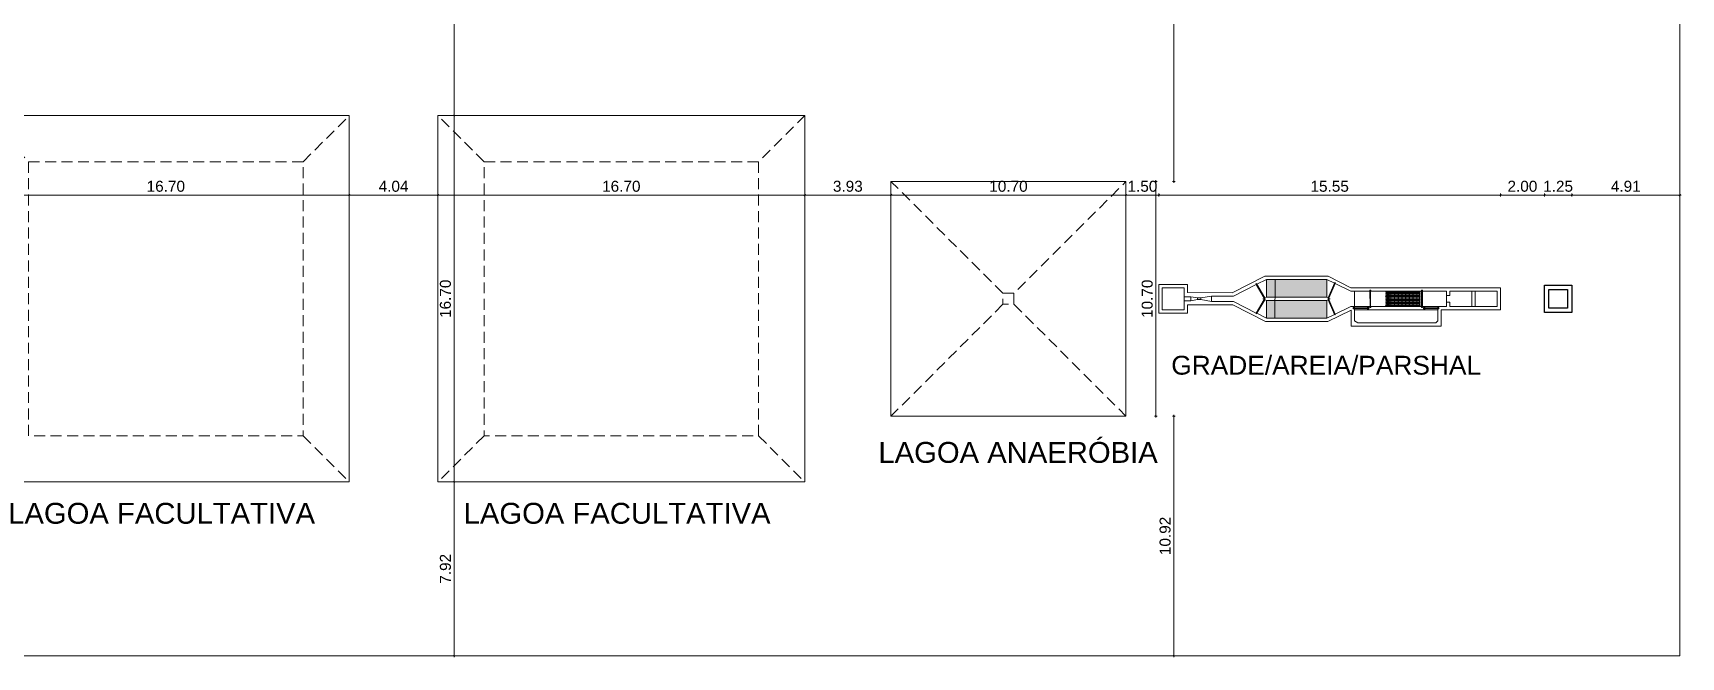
# Model space of a CAD drawing. Header units: metres. Extents: x 147 to 427, y -16 to 162.
# Drawn here: x 286.1 to 361.2, y 43.1 to 71.6 of the extents above; entities that cross this region are included whole.
import ezdxf

# ---------------------------------------------------------------- set-up
doc = ezdxf.new("R2010")
doc.units = ezdxf.units.M
doc.linetypes.add('IMPORT-Dashed _3_', pattern=[0.75, 0.5, -0.25])
doc.layers.add('1053_ARQ_BASE_MATADOURO_dwg', color=7, linetype='Continuous', lineweight=5, true_color=0x767676)
for name, color, linetype, lineweight in [('A-COTAS', 7, 'Continuous', 9), ('A-PAREDE', 7, 'Continuous', 30), ('A_PROJEÇÃO', 7, 'IMPORT-Dashed _3_', 5), ('IND_DIAMETRO', 7, 'Continuous', 5), ('LISTAGEM_TEXTO', 7, 'Continuous', 5), ('P1', 7, 'Continuous', 5), ('P2', 7, 'Continuous', 5)]:
    doc.layers.add(name, color=color, linetype=linetype, lineweight=lineweight)
doc.styles.add('Arial_4', font='arial.ttf', dxfattribs={"height": 0.5})
doc.styles.add('Arial_5', font='arial.ttf', dxfattribs={"height": 0.952623})
doc.styles.add('Arial_6', font='arial.ttf', dxfattribs={"height": 0.85736})

# ---------------------------------------------------------------- blocks, each defined once
blk = doc.blocks.new('1053_ARQ_BASE_MATADOURO_dwg_PU-Tick-4039619-TÉRREO 1_20 - Dependente 1')
at = {"layer": 'A-COTAS', "color": 253, "true_color": 0xaaaaaa}
for p, q in [((1, 0), (-1, 0)), ((-0.5, -0.5), (0.5, 0.5)), ((0, -1), (0, 1))]:
    blk.add_line(p, q, dxfattribs=at)
blk = doc.blocks.new('1053_ARQ_BASE_MATADOURO_dwg_fr-4039602-TÉRREO 1_20 - Dependente 1')
at = {"layer": 'LISTAGEM_TEXTO', "true_color": 0xaaaaaa}
h = blk.add_hatch(dxfattribs=at)
h.set_pattern_fill('FP_6', color=253, style=0, pattern_type=2)
h.set_pattern_definition([(72.055, (610122.291, 9200531.644), (-0.0457907607, 0.0620467165), [0, -0.0608, 0, -0.068, -0.065]), (72.055, (610122.291, 9200531.644), (-0.0457907607, 0.0620467165), [-0.1288, 0, -0.065]), (42.055, (610122.291, 9200531.644), (-0.005726264, 0.1331232463), [0, -0.0328, 0, -0.0548, -0.021]), (42.055, (610122.291, 9200531.644), (-0.005726264, 0.1331232463), [-0.0876, 0, -0.021]), (2.055, (610122.251, 9200531.616), (0.102465665, 0.070839858), [0, -0.02, 0, -0.072, -0.094]), (2.055, (610122.251, 9200531.616), (0.102465665, 0.070839858), [-0.092, 0, -0.094]), (352.055, (610122.251, 9200531.616), (0.079123043, 0.097115612), [0, -0.01, 0, -0.0472, -0.054]), (352.055, (610122.251, 9200531.616), (0.079123043, 0.097115612), [-0.0572, 0, -0.054])])
h.paths.add_polyline_path([(611763.847, 9202073.648), (611761.904, 9202072.31), (611762.362, 9202071.645), (611764.628, 9202073.206), (611764.17, 9202073.871), (611764.017, 9202073.765)])
h.paths.add_polyline_path([(611762.447, 9202071.522), (611762.906, 9202070.856), (611765.17, 9202072.416), (611764.712, 9202073.081), (611762.794, 9202071.76)])
at = {"layer": 'LISTAGEM_TEXTO', "color": 253, "true_color": 0xaaaaaa}
for p, q in [((611767.105, 9202074.867), (611767.148, 9202074.804)), ((611767.23, 9202074.953), (611767.273, 9202074.89)), ((611767.453, 9202075.168), (611767.554, 9202075.021)), ((611763.847, 9202073.648), (611764.843, 9202072.19)), ((611765.17, 9202072.416), (611765.405, 9202072.845)), ((611759.659, 9202070.117), (611759.677, 9202070.091)), ((611759.668, 9202070.123), (611759.686, 9202070.097)), ((611759.687, 9202070.078), (611759.716, 9202070.035)), ((611759.695, 9202070.084), (611759.724, 9202070.041)), ((611759.798, 9202070.213), (611759.816, 9202070.187)), ((611759.807, 9202070.219), (611759.825, 9202070.193)), ((611759.826, 9202070.173), (611759.855, 9202070.131)), ((611759.834, 9202070.179), (611759.863, 9202070.137)), ((611759.88, 9202070.231), (611759.862, 9202070.257)), ((611759.864, 9202070.117), (611759.894, 9202070.075)), ((611759.873, 9202070.123), (611759.902, 9202070.081)), ((611759.892, 9202070.24), (611759.874, 9202070.266)), ((611759.905, 9202070.248), (611759.887, 9202070.274)), ((611759.919, 9202070.175), (611759.89, 9202070.217)), ((611759.931, 9202070.183), (611759.902, 9202070.226)), ((611759.903, 9202070.061), (611759.932, 9202070.019)), ((611759.924, 9202070.261), (611759.906, 9202070.287)), ((611759.912, 9202070.067), (611759.941, 9202070.025)), ((611759.943, 9202070.192), (611759.914, 9202070.234)), ((611759.943, 9202070.274), (611759.925, 9202070.3)), ((611759.957, 9202070.119), (611759.928, 9202070.161)), ((611759.962, 9202070.205), (611759.933, 9202070.247)), ((611759.97, 9202070.127), (611759.941, 9202070.17)), ((611759.982, 9202070.218), (611759.952, 9202070.261)), ((611759.982, 9202070.136), (611759.953, 9202070.178)), ((611759.996, 9202070.063), (611759.967, 9202070.105)), ((611760.001, 9202070.149), (611759.972, 9202070.191)), ((611759.973, 9202070.334), (611759.991, 9202070.308)), ((611759.995, 9202070.31), (611759.977, 9202070.336)), ((611760.008, 9202070.071), (611759.979, 9202070.113)), ((611759.982, 9202070.34), (611760, 9202070.314)), ((611760.02, 9202070.162), (611759.991, 9202070.204)), ((611760.021, 9202070.08), (611759.992, 9202070.122)), ((611760.001, 9202070.294), (611760.03, 9202070.252)), ((611760.033, 9202070.254), (611760.004, 9202070.296)), ((611760.035, 9202070.007), (611760.006, 9202070.049)), ((611760.009, 9202070.3), (611760.038, 9202070.258)), ((611760.04, 9202070.093), (611760.01, 9202070.135)), ((611760.047, 9202070.015), (611760.018, 9202070.057)), ((611760.059, 9202070.106), (611760.03, 9202070.148)), ((611760.059, 9202070.024), (611760.03, 9202070.066)), ((611760.039, 9202070.238), (611760.069, 9202070.195)), ((611760.072, 9202070.198), (611760.043, 9202070.24)), ((611760.048, 9202070.244), (611760.077, 9202070.201)), ((611760.078, 9202070.037), (611760.049, 9202070.079)), ((611760.098, 9202070.05), (611760.068, 9202070.092)), ((611760.078, 9202070.182), (611760.107, 9202070.139)), ((611760.111, 9202070.142), (611760.081, 9202070.184)), ((611760.087, 9202070.188), (611760.116, 9202070.145)), ((611760.117, 9202070.125), (611760.146, 9202070.083)), ((611760.149, 9202070.085), (611760.12, 9202070.128)), ((611760.125, 9202070.131), (611760.154, 9202070.089)), ((611760.155, 9202070.069), (611760.19, 9202070.02)), ((611760.193, 9202070.022), (611760.159, 9202070.072)), ((611760.164, 9202070.075), (611760.198, 9202070.026)), ((611758.716, 9202069.468), (611758.734, 9202069.442)), ((611758.725, 9202069.474), (611758.743, 9202069.448)), ((611758.744, 9202069.428), (611758.773, 9202069.386)), ((611758.752, 9202069.434), (611758.782, 9202069.392)), ((611758.783, 9202069.372), (611758.812, 9202069.33)), ((611758.791, 9202069.378), (611758.82, 9202069.336)), ((611758.821, 9202069.316), (611758.85, 9202069.274)), ((611758.824, 9202069.542), (611758.842, 9202069.516)), ((611758.83, 9202069.322), (611758.859, 9202069.28)), ((611758.833, 9202069.548), (611758.851, 9202069.522)), ((611758.852, 9202069.503), (611758.881, 9202069.46)), ((611758.86, 9202069.509), (611758.89, 9202069.466)), ((611758.89, 9202069.446), (611758.92, 9202069.404)), ((611758.899, 9202069.452), (611758.928, 9202069.41)), ((611758.929, 9202069.39), (611758.958, 9202069.348)), ((611758.938, 9202069.396), (611758.967, 9202069.354)), ((611758.964, 9202069.638), (611758.981, 9202069.612)), ((611758.968, 9202069.334), (611758.997, 9202069.292)), ((611758.972, 9202069.644), (611758.99, 9202069.618)), ((611758.976, 9202069.34), (611759.006, 9202069.298)), ((611758.991, 9202069.598), (611759.02, 9202069.556)), ((611759, 9202069.604), (611759.029, 9202069.562)), ((611759.03, 9202069.542), (611759.059, 9202069.5)), ((611759.038, 9202069.548), (611759.067, 9202069.506)), ((611759.068, 9202069.486), (611759.097, 9202069.444)), ((611759.077, 9202069.492), (611759.106, 9202069.45)), ((611759.103, 9202069.734), (611759.121, 9202069.708)), ((611759.107, 9202069.43), (611759.136, 9202069.388)), ((611759.111, 9202069.74), (611759.129, 9202069.714)), ((611759.116, 9202069.436), (611759.145, 9202069.394)), ((611759.13, 9202069.694), (611759.159, 9202069.652)), ((611759.139, 9202069.7), (611759.168, 9202069.658)), ((611759.146, 9202069.374), (611759.18, 9202069.324)), ((611759.154, 9202069.38), (611759.188, 9202069.33)), ((611759.169, 9202069.638), (611759.198, 9202069.596)), ((611759.177, 9202069.644), (611759.206, 9202069.602)), ((611759.189, 9202069.311), (611759.218, 9202069.268)), ((611759.198, 9202069.316), (611759.227, 9202069.274)), ((611759.207, 9202069.582), (611759.237, 9202069.54)), ((611759.216, 9202069.588), (611759.245, 9202069.546)), ((611759.242, 9202069.83), (611759.26, 9202069.804)), ((611759.246, 9202069.526), (611759.275, 9202069.484)), ((611759.25, 9202069.836), (611759.268, 9202069.81)), ((611759.255, 9202069.532), (611759.284, 9202069.489)), ((611759.269, 9202069.79), (611759.298, 9202069.748)), ((611759.278, 9202069.796), (611759.307, 9202069.754)), ((611759.285, 9202069.47), (611759.319, 9202069.42)), ((611759.293, 9202069.476), (611759.327, 9202069.426)), ((611759.308, 9202069.734), (611759.337, 9202069.692)), ((611759.316, 9202069.74), (611759.346, 9202069.698)), ((611759.328, 9202069.406), (611759.358, 9202069.364)), ((611759.337, 9202069.412), (611759.366, 9202069.37)), ((611759.347, 9202069.678), (611759.376, 9202069.635)), ((611759.355, 9202069.684), (611759.384, 9202069.641)), ((611759.367, 9202069.35), (611759.396, 9202069.308)), ((611759.376, 9202069.356), (611759.405, 9202069.314)), ((611759.381, 9202069.926), (611759.399, 9202069.9)), ((611759.385, 9202069.622), (611759.414, 9202069.579)), ((611759.39, 9202069.932), (611759.407, 9202069.906)), ((611759.394, 9202069.628), (611759.423, 9202069.585)), ((611759.408, 9202069.886), (611759.437, 9202069.844)), ((611759.414, 9202069.3), (611759.443, 9202069.258)), ((611759.417, 9202069.892), (611759.446, 9202069.85)), ((611759.424, 9202069.565), (611759.458, 9202069.516)), ((611759.432, 9202069.571), (611759.467, 9202069.522)), ((611759.447, 9202069.83), (611759.476, 9202069.787)), ((611759.456, 9202069.836), (611759.485, 9202069.793)), ((611759.468, 9202069.502), (611759.497, 9202069.46)), ((611759.476, 9202069.508), (611759.505, 9202069.466)), ((611759.486, 9202069.774), (611759.515, 9202069.731)), ((611759.494, 9202069.78), (611759.523, 9202069.737)), ((611759.506, 9202069.446), (611759.535, 9202069.404)), ((611759.515, 9202069.452), (611759.544, 9202069.41)), ((611759.52, 9202070.022), (611759.538, 9202069.996)), ((611759.524, 9202069.717), (611759.554, 9202069.675)), ((611759.529, 9202070.027), (611759.547, 9202070.002)), ((611759.533, 9202069.723), (611759.562, 9202069.681)), ((611759.545, 9202069.39), (611759.574, 9202069.348)), ((611759.547, 9202069.982), (611759.577, 9202069.939)), ((611759.553, 9202069.396), (611759.583, 9202069.353)), ((611759.556, 9202069.988), (611759.585, 9202069.945)), ((611759.563, 9202069.661), (611759.597, 9202069.612)), ((611759.572, 9202069.667), (611759.606, 9202069.618)), ((611759.584, 9202069.334), (611759.613, 9202069.291)), ((611759.586, 9202069.926), (611759.615, 9202069.883)), ((611759.592, 9202069.34), (611759.621, 9202069.297)), ((611759.595, 9202069.932), (611759.624, 9202069.889)), ((611759.607, 9202069.598), (611759.636, 9202069.556)), ((611759.615, 9202069.604), (611759.644, 9202069.562)), ((611759.625, 9202069.869), (611759.654, 9202069.827)), ((611759.633, 9202069.875), (611759.663, 9202069.833)), ((611759.645, 9202069.542), (611759.674, 9202069.5)), ((611759.654, 9202069.548), (611759.683, 9202069.505)), ((611759.664, 9202069.813), (611759.693, 9202069.771)), ((611759.672, 9202069.819), (611759.701, 9202069.777)), ((611759.684, 9202069.486), (611759.713, 9202069.443)), ((611759.693, 9202069.492), (611759.722, 9202069.449)), ((611759.702, 9202069.757), (611759.736, 9202069.708)), ((611759.711, 9202069.763), (611759.745, 9202069.714)), ((611759.723, 9202069.43), (611759.752, 9202069.387)), ((611759.725, 9202070.021), (611759.754, 9202069.979)), ((611759.731, 9202069.435), (611759.76, 9202069.393)), ((611759.734, 9202070.027), (611759.763, 9202069.985)), ((611759.746, 9202069.694), (611759.775, 9202069.652)), ((611759.754, 9202069.7), (611759.784, 9202069.657)), ((611759.761, 9202069.373), (611759.778, 9202069.349)), ((611759.764, 9202069.965), (611759.793, 9202069.923)), ((611759.77, 9202069.379), (611759.787, 9202069.355)), ((611759.773, 9202069.971), (611759.802, 9202069.929)), ((611759.784, 9202069.638), (611759.814, 9202069.595)), ((611759.793, 9202069.644), (611759.822, 9202069.601)), ((611759.803, 9202069.909), (611759.832, 9202069.867)), ((611759.811, 9202069.915), (611759.84, 9202069.873)), ((611759.823, 9202069.582), (611759.852, 9202069.539)), ((611759.832, 9202069.587), (611759.861, 9202069.545)), ((611759.841, 9202069.853), (611759.875, 9202069.803)), ((611759.85, 9202069.859), (611759.884, 9202069.809)), ((611759.862, 9202069.525), (611759.891, 9202069.483)), ((611759.87, 9202069.531), (611759.9, 9202069.489)), ((611759.885, 9202069.79), (611759.914, 9202069.747)), ((611759.894, 9202069.796), (611759.923, 9202069.753)), ((611759.9, 9202069.469), (611759.917, 9202069.445)), ((611759.909, 9202069.475), (611759.926, 9202069.451)), ((611759.924, 9202069.733), (611759.953, 9202069.691)), ((611759.932, 9202069.739), (611759.961, 9202069.697)), ((611759.942, 9202070.005), (611759.971, 9202069.963)), ((611759.95, 9202070.011), (611759.98, 9202069.969)), ((611759.962, 9202069.677), (611759.991, 9202069.635)), ((611759.971, 9202069.683), (611760, 9202069.641)), ((611759.98, 9202069.949), (611760.015, 9202069.899)), ((611759.989, 9202069.955), (611760.023, 9202069.905)), ((611760.001, 9202069.621), (611760.03, 9202069.579)), ((611760.01, 9202069.627), (611760.039, 9202069.585)), ((611760.024, 9202069.885), (611760.053, 9202069.843)), ((611760.033, 9202069.891), (611760.062, 9202069.849)), ((611760.04, 9202069.565), (611760.056, 9202069.541)), ((611760.078, 9202069.943), (611760.044, 9202069.993)), ((611760.048, 9202069.571), (611760.065, 9202069.547)), ((611760.091, 9202069.952), (611760.057, 9202070.001)), ((611760.063, 9202069.829), (611760.092, 9202069.787)), ((611760.103, 9202069.96), (611760.069, 9202070.01)), ((611760.071, 9202069.835), (611760.1, 9202069.793)), ((611760.122, 9202069.973), (611760.088, 9202070.023)), ((611760.117, 9202069.887), (611760.088, 9202069.929)), ((611760.129, 9202069.896), (611760.1, 9202069.938)), ((611760.101, 9202069.773), (611760.131, 9202069.731)), ((611760.141, 9202069.987), (611760.107, 9202070.036)), ((611760.11, 9202069.779), (611760.139, 9202069.737)), ((611760.142, 9202069.904), (611760.113, 9202069.946)), ((611760.156, 9202069.831), (611760.127, 9202069.873)), ((611760.161, 9202069.917), (611760.131, 9202069.959)), ((611760.168, 9202069.839), (611760.139, 9202069.882)), ((611760.14, 9202069.717), (611760.169, 9202069.675)), ((611760.149, 9202069.723), (611760.178, 9202069.681)), ((611760.18, 9202069.93), (611760.151, 9202069.973)), ((611760.18, 9202069.848), (611760.151, 9202069.89)), ((611760.194, 9202069.775), (611760.165, 9202069.817)), ((611760.199, 9202069.861), (611760.17, 9202069.903)), ((611760.207, 9202069.783), (611760.177, 9202069.826)), ((611760.179, 9202069.661), (611760.195, 9202069.637)), ((611760.187, 9202069.667), (611760.204, 9202069.643)), ((611760.219, 9202069.874), (611760.189, 9202069.917)), ((611760.219, 9202069.792), (611760.19, 9202069.834)), ((611760.199, 9202070.006), (611760.228, 9202069.964)), ((611760.232, 9202069.966), (611760.202, 9202070.008)), ((611760.233, 9202069.719), (611760.204, 9202069.761)), ((611760.208, 9202070.012), (611760.237, 9202069.97)), ((611760.238, 9202069.805), (611760.209, 9202069.847)), ((611760.245, 9202069.727), (611760.216, 9202069.769)), ((611760.257, 9202069.818), (611760.228, 9202069.86)), ((611760.258, 9202069.736), (611760.229, 9202069.778)), ((611760.238, 9202069.95), (611760.267, 9202069.908)), ((611760.27, 9202069.91), (611760.241, 9202069.952)), ((611760.259, 9202069.681), (611760.243, 9202069.705)), ((611760.246, 9202069.956), (611760.275, 9202069.913)), ((611760.277, 9202069.749), (611760.247, 9202069.791)), ((611760.272, 9202069.689), (611760.255, 9202069.713)), ((611760.296, 9202069.762), (611760.267, 9202069.804)), ((611760.284, 9202069.698), (611760.267, 9202069.722)), ((611760.276, 9202069.894), (611760.306, 9202069.851)), ((611760.309, 9202069.854), (611760.28, 9202069.896)), ((611760.285, 9202069.9), (611760.314, 9202069.857)), ((611760.303, 9202069.711), (611760.286, 9202069.735)), ((611760.322, 9202069.724), (611760.305, 9202069.748)), ((611760.315, 9202069.838), (611760.344, 9202069.795)), ((611760.348, 9202069.798), (611760.318, 9202069.84)), ((611760.324, 9202069.843), (611760.353, 9202069.801)), ((611760.354, 9202069.781), (611760.37, 9202069.757)), ((611760.374, 9202069.759), (611760.357, 9202069.784)), ((611760.362, 9202069.787), (611760.379, 9202069.763)), ((611757.993, 9202068.363), (611757.823, 9202068.61)), ((611758.86, 9202069.26), (611758.889, 9202069.218)), ((611758.868, 9202069.266), (611758.898, 9202069.223)), ((611758.899, 9202069.204), (611758.933, 9202069.154)), ((611758.907, 9202069.21), (611758.941, 9202069.16)), ((611758.942, 9202069.14), (611758.971, 9202069.098)), ((611758.951, 9202069.146), (611758.98, 9202069.104)), ((611758.981, 9202069.084), (611759.01, 9202069.042)), ((611758.989, 9202069.09), (611759.019, 9202069.048)), ((611759.006, 9202069.278), (611759.041, 9202069.229)), ((611759.015, 9202069.284), (611759.049, 9202069.234)), ((611759.02, 9202069.028), (611759.049, 9202068.986)), ((611759.028, 9202069.034), (611759.057, 9202068.992)), ((611759.05, 9202069.215), (611759.079, 9202069.172)), ((611759.058, 9202068.972), (611759.087, 9202068.93)), ((611759.059, 9202069.221), (611759.088, 9202069.178)), ((611759.067, 9202068.978), (611759.096, 9202068.936)), ((611759.089, 9202069.159), (611759.118, 9202069.116)), ((611759.097, 9202069.164), (611759.126, 9202069.122)), ((611759.097, 9202068.916), (611759.114, 9202068.892)), ((611759.105, 9202068.922), (611759.122, 9202068.897)), ((611759.127, 9202069.102), (611759.157, 9202069.06)), ((611759.136, 9202069.108), (611759.165, 9202069.066)), ((611759.166, 9202069.046), (611759.195, 9202069.004)), ((611759.175, 9202069.052), (611759.204, 9202069.01)), ((611759.205, 9202068.99), (611759.221, 9202068.966)), ((611759.213, 9202068.996), (611759.23, 9202068.972)), ((611759.228, 9202069.254), (611759.257, 9202069.212)), ((611759.236, 9202069.26), (611759.266, 9202069.218)), ((611759.267, 9202069.198), (611759.296, 9202069.156)), ((611759.275, 9202069.204), (611759.304, 9202069.162)), ((611759.305, 9202069.142), (611759.334, 9202069.1)), ((611759.314, 9202069.148), (611759.343, 9202069.106)), ((611759.344, 9202069.086), (611759.361, 9202069.062)), ((611759.353, 9202069.092), (611759.369, 9202069.068)), ((611759.406, 9202069.294), (611759.435, 9202069.252)), ((611759.444, 9202069.238), (611759.474, 9202069.196)), ((611759.453, 9202069.244), (611759.482, 9202069.201)), ((611759.483, 9202069.182), (611759.5, 9202069.158)), ((611759.492, 9202069.188), (611759.508, 9202069.163)), ((611759.622, 9202069.278), (611759.639, 9202069.253)), ((611759.631, 9202069.283), (611759.647, 9202069.259))]:
    blk.add_line(p, q, dxfattribs=at)
at = {"layer": 'LISTAGEM_TEXTO', "color": 253, "true_color": 0xaaaaaa, "flags": 128}
for points in [[(611761.777, 9202072.404), (611761.198, 9202071.379), (611760.782, 9202071.983), (611757.405, 9202069.658), (611757.83, 9202069.04), (611755.607, 9202067.509), (611756.174, 9202066.685), (611761.78, 9202070.546), (611762.938, 9202070.696), (611765.31, 9202072.33), (611766.113, 9202073.798), (611767.787, 9202074.95), (611767.997, 9202074.645), (611769.068, 9202075.383), (611768.33, 9202076.453), (611767.26, 9202075.716), (611767.47, 9202075.411), (611765.772, 9202074.241), (611764.114, 9202074.014), (611761.782, 9202072.408)], [(611767.701, 9202075.339), (611767.453, 9202075.168), (611767.23, 9202074.953), (611767.105, 9202074.867), (611766.656, 9202074.666), (611765.832, 9202074.098), (611764.683, 9202073.94), (611764.681, 9202073.973), (611764.651, 9202073.969), (611764.653, 9202073.936)], [(611765.419, 9202072.871), (611765.977, 9202073.889), (611766.8, 9202074.456), (611766.656, 9202074.666)], [(611766.8, 9202074.456), (611767.148, 9202074.804), (611767.273, 9202074.89), (611767.554, 9202075.021), (611767.802, 9202075.192)], [(611762.321, 9202071.579), (611761.71, 9202071.969), (611761.904, 9202072.31), (611764.169, 9202073.869), (611764.627, 9202073.205), (611762.362, 9202071.645), (611762.321, 9202071.579), (611762.347, 9202071.565), (611762.333, 9202071.538), (611762.306, 9202071.553), (611761.696, 9202071.943)], [(611764.168, 9202073.87), (611764.653, 9202073.936), (611764.705, 9202073.221)], [(611764.627, 9202073.205), (611764.705, 9202073.221), (611764.709, 9202073.191), (611764.739, 9202073.195), (611764.734, 9202073.225), (611764.683, 9202073.94)], [(611759.013, 9202068.822), (611759.041, 9202068.781), (611759.082, 9202068.809), (611759.054, 9202068.85), (611760.948, 9202070.155), (611760.976, 9202070.114), (611761.018, 9202070.142), (611760.989, 9202070.183), (611761.695, 9202070.669), (611762.485, 9202070.791), (611762.341, 9202071.502), (611762.337, 9202071.532), (611762.367, 9202071.536), (611762.371, 9202071.506), (611762.447, 9202071.522), (611764.712, 9202073.081), (611764.755, 9202073.148), (611764.729, 9202073.163), (611764.743, 9202073.189), (611764.769, 9202073.174), (611765.42, 9202072.871), (611765.449, 9202072.857), (611765.434, 9202072.831), (611765.407, 9202072.844), (611764.755, 9202073.148)], [(611762.371, 9202071.506), (611762.515, 9202070.796), (611762.906, 9202070.856), (611765.17, 9202072.416), (611764.712, 9202073.081)], [(611764.769, 9202073.174), (611764.803, 9202073.235), (611764.734, 9202073.225)], [(611761.566, 9202070.58), (611761.169, 9202071.157), (611761.14, 9202071.198), (611761.181, 9202071.226), (611761.153, 9202071.268), (611761.112, 9202071.239), (611760.8, 9202071.692), (611760.62, 9202071.689), (611757.696, 9202069.676), (611757.67, 9202069.537), (611757.982, 9202069.084), (611757.941, 9202069.056), (611757.97, 9202069.014), (611758.011, 9202069.043), (611758.039, 9202069.002), (611757.71, 9202068.775), (611757.823, 9202068.61), (611757.7, 9202068.525), (611757.586, 9202068.69), (611755.815, 9202067.47), (611756.212, 9202066.894), (611757.983, 9202068.113), (611757.87, 9202068.278), (611757.993, 9202068.363), (611758.107, 9202068.198), (611759.013, 9202068.822), (611758.616, 9202069.399), (611758.587, 9202069.44), (611758.628, 9202069.468), (611758.657, 9202069.427), (611760.551, 9202070.731)], [(611760.675, 9202070.817), (611761.169, 9202071.157), (611761.298, 9202071.246), (611761.696, 9202071.943), (611761.673, 9202071.957), (611761.687, 9202071.984), (611761.71, 9202071.969)], [(611762.342, 9202071.502), (611762.273, 9202071.493), (611762.307, 9202071.553)], [(611757.954, 9202069.125), (611758.448, 9202069.465), (611760.589, 9202070.94), (611761.084, 9202071.28)], [(611760.589, 9202070.94), (611760.618, 9202070.899), (611760.577, 9202070.871), (611760.605, 9202070.829), (611760.646, 9202070.858), (611760.675, 9202070.817), (611760.592, 9202070.76), (611760.564, 9202070.801), (611760.523, 9202070.773), (611760.551, 9202070.731)], [(611762.515, 9202070.796), (611762.521, 9202070.766), (611762.491, 9202070.762), (611762.485, 9202070.791)], [(611758.448, 9202069.465), (611758.476, 9202069.424), (611758.518, 9202069.453), (611758.546, 9202069.411), (611758.505, 9202069.383), (611758.533, 9202069.342), (611758.039, 9202069.002), (611758.533, 9202069.342), (611758.616, 9202069.399)]]:
    blk.add_lwpolyline(points, dxfattribs=at)
for points in [[(611767.468, 9202075.678), (611768.292, 9202076.245), (611768.859, 9202075.421), (611768.035, 9202074.854), (611767.802, 9202075.192), (611767.701, 9202075.339)], [(611760.608, 9202070.843), (611761.168, 9202071.229), (611761.151, 9202071.254), (611760.591, 9202070.868)], [(611758.716, 9202069.429), (611758.725, 9202069.416), (611760.024, 9202070.31), (611760.014, 9202070.324)], [(611760.053, 9202070.267), (611758.754, 9202069.373), (611758.764, 9202069.359), (611760.062, 9202070.254)], [(611760.091, 9202070.211), (611760.101, 9202070.197), (611758.803, 9202069.303), (611758.793, 9202069.317)], [(611760.13, 9202070.155), (611758.832, 9202069.261), (611758.841, 9202069.247), (611760.14, 9202070.141)], [(611760.169, 9202070.099), (611760.178, 9202070.085), (611758.88, 9202069.191), (611758.87, 9202069.205)], [(611761.004, 9202070.145), (611760.561, 9202070.787), (611760.537, 9202070.77), (611760.979, 9202070.128)], [(611758.532, 9202069.414), (611757.972, 9202069.028), (611757.955, 9202069.053), (611758.515, 9202069.439)], [(611759.068, 9202068.812), (611758.626, 9202069.454), (611758.601, 9202069.437), (611759.044, 9202068.795)], [(611760.212, 9202070.036), (611760.222, 9202070.022), (611758.924, 9202069.128), (611758.914, 9202069.141)], [(611760.251, 9202069.979), (611758.953, 9202069.085), (611758.962, 9202069.071), (611760.261, 9202069.966)], [(611760.29, 9202069.923), (611760.299, 9202069.909), (611759.001, 9202069.015), (611758.991, 9202069.029)], [(611760.328, 9202069.867), (611759.03, 9202068.973), (611759.04, 9202068.959), (611760.338, 9202069.853)], [(611759.069, 9202068.917), (611759.078, 9202068.903), (611760.377, 9202069.797), (611760.367, 9202069.811)]]:
    blk.add_lwpolyline(points, close=True, dxfattribs=at)
at = {"layer": 'P1', "color": 253, "true_color": 0xaaaaaa}
for p, q in [((611762.362, 9202071.645), (611761.904, 9202072.31)), ((611762.906, 9202070.856), (611762.447, 9202071.522))]:
    blk.add_line(p, q, dxfattribs=at)
at = {"layer": 'P2', "color": 253, "true_color": 0xaaaaaa}
for p, q in [((611757.036, 9202067.461), (611756.639, 9202068.037)), ((611757.16, 9202067.546), (611756.763, 9202068.122))]:
    blk.add_line(p, q, dxfattribs=at)
blk = doc.blocks.new('1053_ARQ_BASE_MATADOURO_dwg_sanitario-4039603-TÉRREO 1_20 - Dependente 1')
at = {"layer": 'A-PAREDE', "color": 253, "true_color": 0xaaaaaa, "flags": 128}
for points in [[(610516.719, 9201701.29), (610517.969, 9201701.29), (610517.969, 9201700.04), (610516.719, 9201700.04)], [(610516.919, 9201701.09), (610517.769, 9201701.09), (610517.769, 9201700.24), (610516.919, 9201700.24)]]:
    blk.add_lwpolyline(points, close=True, dxfattribs=at)
at = {"layer": 'A_PROJEÇÃO', "color": 253, "true_color": 0xaaaaaa}
for p, q in [((610460.197, 9201706.915), (610462.297, 9201709.015)), ((610468.437, 9201706.915), (610466.337, 9201709.015)), ((610492.066, 9201700.915), (610486.966, 9201706.015)), ((610492.066, 9201700.415), (610486.966, 9201695.315)), ((610492.566, 9201700.415), (610497.666, 9201695.315)), ((610460.197, 9201694.415), (610462.297, 9201692.315)), ((610468.437, 9201694.415), (610466.337, 9201692.315)), ((610480.937, 9201694.415), (610483.037, 9201692.315))]:
    blk.add_line(p, q, dxfattribs=at)
at = {"layer": 'A_PROJEÇÃO', "color": 253, "true_color": 0xaaaaaa, "flags": 128}
for points in [[(610447.697, 9201706.915), (610447.697, 9201694.415), (610460.197, 9201694.415), (610460.197, 9201706.915), (610447.697, 9201706.915), (610445.597, 9201709.015)], [(610480.937, 9201706.915), (610468.437, 9201706.915), (610468.437, 9201694.415), (610480.937, 9201694.415), (610480.937, 9201706.915), (610483.037, 9201709.015)], [(610492.566, 9201700.915), (610492.066, 9201700.915), (610492.066, 9201700.415), (610492.566, 9201700.415), (610492.566, 9201700.915), (610497.666, 9201706.015)]]:
    blk.add_lwpolyline(points, dxfattribs=at)
at = {"layer": 'LISTAGEM_TEXTO', "color": 253, "true_color": 0xaaaaaa, "flags": 128}
for points in [[(610445.597, 9201709.015), (610462.297, 9201709.015), (610462.297, 9201692.315), (610445.597, 9201692.315), (610445.597, 9201709.015)], [(610483.037, 9201709.015), (610466.337, 9201709.015), (610466.337, 9201692.315), (610483.037, 9201692.315), (610483.037, 9201709.015)], [(610497.666, 9201706.015), (610486.966, 9201706.015), (610486.966, 9201695.315), (610497.666, 9201695.315), (610497.666, 9201706.015)]]:
    blk.add_lwpolyline(points, dxfattribs=at)
at = {"rotation": 145.4447501821197}
blk.add_blockref('1053_ARQ_BASE_MATADOURO_dwg_fr-4039602-TÉRREO 1_20 - Dependente 1', (6333763.038, 16433347.282), dxfattribs=at)
at = {"layer": 'IND_DIAMETRO', "attachment_point": 1, "rotation": 0, "line_spacing_factor": 0.941778}
for s, insert, char_height, width, style in [('GRADE/AREIA/PARSHAL', (610499.729, 9201698.066), 0.85736, 16.84007, 'Arial_6'), ('LAGOA ANAERÓBIA', (610486.393, 9201694.139), 0.95262, 15.18755, 'Arial_5'), ('LAGOA FACULTATIVA', (610446.768, 9201691.363), 0.95262, 16.6795, 'Arial_5'), ('LAGOA FACULTATIVA', (610467.508, 9201691.363), 0.95262, 16.6795, 'Arial_5')]:
    blk.add_mtext(s, dxfattribs=dict(at, insert=insert, char_height=char_height, width=width, style=style))
blk = doc.blocks.new('1053_ARQ_BASE_MATADOURO_dwg_arq geral tgov-4039641-TÉRREO 1_20 - Dependente 1')
at = {"color": 253, "lineweight": 5, "true_color": 0xaaaaaa, "flags": 128}
blk.add_lwpolyline([(-62.5, 40), (-62.5, -40), (62.5, -40), (62.5, 40)], close=True, dxfattribs=at)
at = {"layer": 'A-COTAS', "color": 253, "true_color": 0xaaaaaa}
for p, q in [((6.695, 14.366), (6.695, -15.316)), ((39.466, -1.756), (39.466, -18.316)), ((6.695, -15.441), (6.695, -32.016)), ((38.65, -18.441), (38.65, -29.016)), ((-14.72, -18.997), (1.855, -18.997)), ((1.98, -18.997), (5.895, -18.997)), ((6.02, -18.997), (22.595, -18.997)), ((22.72, -18.997), (26.524, -18.997)), ((26.649, -18.997), (37.224, -18.997)), ((37.349, -18.997), (38.724, -18.997)), ((38.849, -18.997), (54.277, -18.997)), ((54.402, -18.997), (56.277, -18.997)), ((56.402, -18.997), (57.527, -18.997)), ((57.652, -18.997), (62.437, -18.997)), ((39.466, -29.141), (39.466, -39.938)), ((6.695, -32.141), (6.695, -39.938))]:
    blk.add_line(p, q, dxfattribs=at)
blk.add_blockref('1053_ARQ_BASE_MATADOURO_dwg_sanitario-4039603-TÉRREO 1_20 - Dependente 1', (-610460.379, -9201724.394))
for p, xscale, yscale, zscale, rotation in [((6.695, -15.378), 0.06250000000000001, 0.06250000000000001, 0.06250000000000001, 89.99999999999962), ((6.695, -15.378), 0.0625, 0.0625, 0.0625, 269.9999999999996), ((38.65, -18.378), 0.06250000000000001, 0.06250000000000001, 0.06250000000000001, 89.99999999999962), ((39.466, -18.378), 0.0625, 0.0625, 0.0625, 269.9999999999996), ((1.917, -18.997), 0.0625, 0.0625, 0.0625, 180), ((5.957, -18.997), 0.0625, 0.0625, 0.0625, 180), ((22.657, -18.997), 0.0625, 0.0625, 0.0625, 180), ((26.587, -18.997), 0.0625, 0.0625, 0.0625, 180), ((37.287, -18.997), 0.0625, 0.0625, 0.0625, 180), ((38.787, -18.997), 0.0625, 0.0625, 0.0625, 180), ((54.339, -18.997), 0.0625, 0.0625, 0.0625, 180), ((56.339, -18.997), 0.0625, 0.0625, 0.0625, 180), ((57.589, -18.997), 0.0625, 0.0625, 0.0625, 180), ((38.65, -29.078), 0.0625, 0.0625, 0.0625, 269.9999999999996), ((39.466, -29.078), 0.06250000000000001, 0.06250000000000001, 0.06250000000000001, 89.99999999999962), ((6.695, -32.078), 0.0625, 0.0625, 0.0625, 269.9999999999996), ((6.695, -32.078), 0.06250000000000001, 0.06250000000000001, 0.06250000000000001, 89.99999999999962), ((6.695, -40), 0.0625, 0.0625, 0.0625, 269.9999999999996), ((39.466, -40), 0.0625, 0.0625, 0.0625, 269.9999999999996)]:
    blk.add_blockref('1053_ARQ_BASE_MATADOURO_dwg_PU-Tick-4039619-TÉRREO 1_20 - Dependente 1', p, dxfattribs=dict(xscale=xscale, yscale=yscale, zscale=zscale, rotation=rotation))
at = {"xscale": 0.0625, "yscale": 0.0625, "zscale": 0.0625}
for p in [(1.917, -18.997), (5.957, -18.997), (22.657, -18.997), (26.587, -18.997), (37.287, -18.997), (38.787, -18.997), (54.339, -18.997), (56.339, -18.997), (57.589, -18.997), (62.5, -18.997)]:
    blk.add_blockref('1053_ARQ_BASE_MATADOURO_dwg_PU-Tick-4039619-TÉRREO 1_20 - Dependente 1', p, dxfattribs=at)
at = {"layer": 'A-COTAS', "char_height": 0.5, "attachment_point": 2, "line_spacing_factor": 0.941778, "style": 'Arial_4'}
for s, insert, width in [('16.70', (-6.433, -18.348), 2.0932), ('4.04', (3.937, -18.348), 1.62805), ('16.70', (14.307, -18.348), 2.0932), ('3.93', (24.622, -18.348), 1.62805), ('10.70', (31.937, -18.348), 2.0932), ('1.50', (38.037, -18.348), 1.62805), ('15.55', (46.563, -18.348), 2.0932), ('2.00', (55.339, -18.348), 1.62805), ('1.25', (56.964, -18.348), 1.62805), ('4.91', (60.045, -18.348), 1.62805)]:
    blk.add_mtext(s, dxfattribs=dict(at, insert=insert, width=width))
at = {"layer": 'A-COTAS', "char_height": 0.5, "attachment_point": 2, "rotation": 90, "line_spacing_factor": 0.941778, "style": 'Arial_4'}
for s, insert, width in [('16.70', (6.046, -23.728), 2.0932), ('10.70', (38.002, -23.728), 2.0932), ('10.92', (38.817, -34.539), 2.0932), ('7.92', (6.046, -36.039), 1.62805)]:
    blk.add_mtext(s, dxfattribs=dict(at, insert=insert, width=width))
blk = doc.blocks.new('1053_ARQ_BASE_MATADOURO_dwg-3625622-TÉRREO 1_20 - Dependente 1')
blk.add_blockref('1053_ARQ_BASE_MATADOURO_dwg_arq geral tgov-4039641-TÉRREO 1_20 - Dependente 1', (130.21, 83.186))

msp = doc.modelspace()

# ---------------------------------------------------------------- block references
at = {"layer": '1053_ARQ_BASE_MATADOURO_dwg', "color": 253, "true_color": 0xaaaaaa}
msp.add_blockref('1053_ARQ_BASE_MATADOURO_dwg-3625622-TÉRREO 1_20 - Dependente 1', (168.392, 0), dxfattribs=at)

doc.saveas('drawing.dxf')
